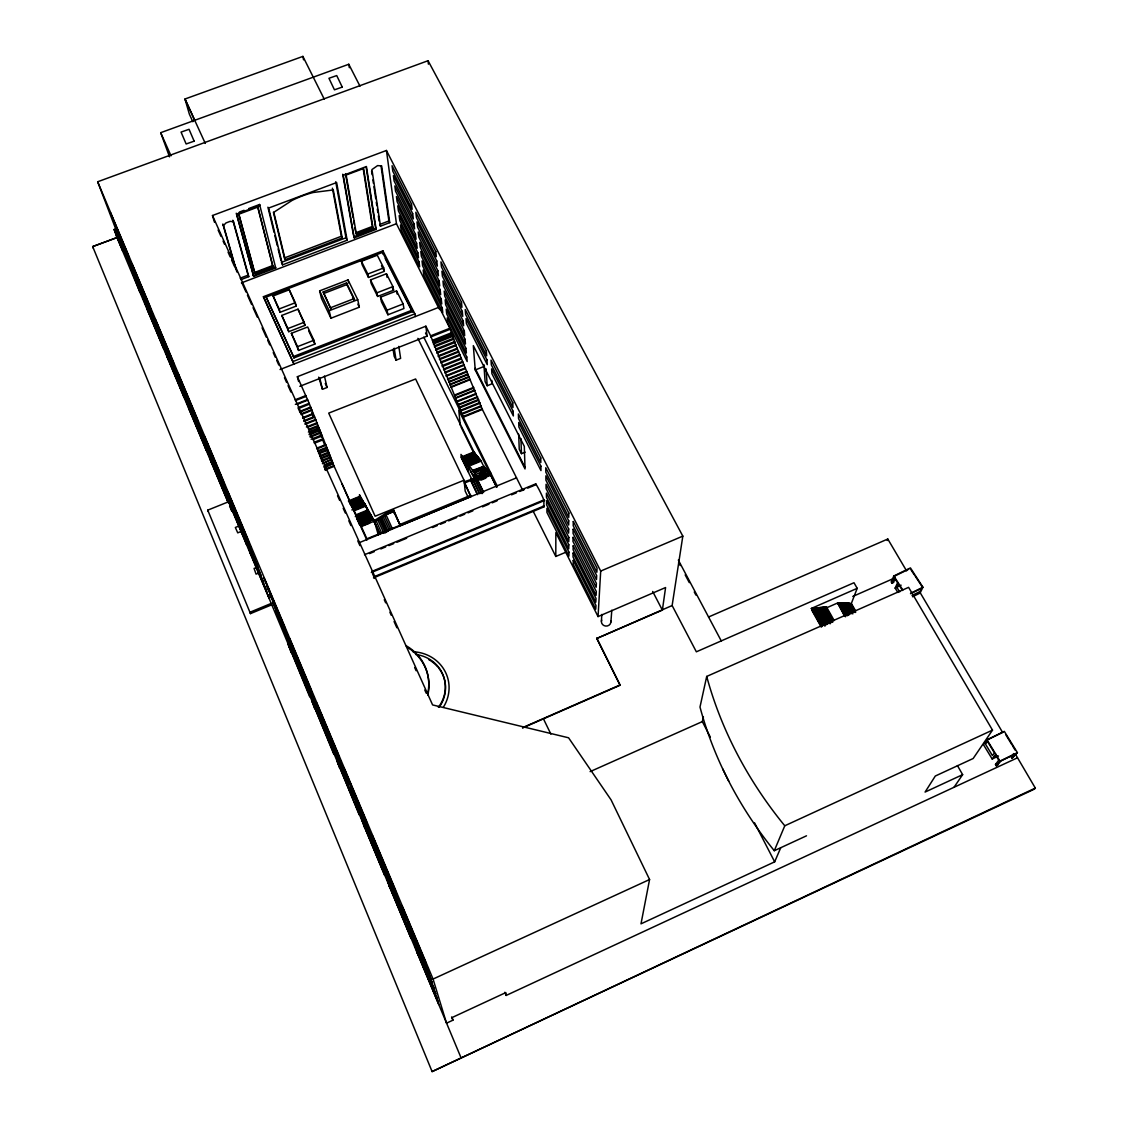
<?xml version="1.0" encoding="UTF-8"?>
<svg xmlns="http://www.w3.org/2000/svg" width="1128" height="1128" viewBox="0 0 1128 1128"><rect width="100%" height="100%" fill="white"/><g stroke="black" fill="none" stroke-linecap="round" stroke-linejoin="round"><path stroke-width="1.5" d="M565.466 552.382L555.794 556.456L555.85 532.642L598.051 616.579L665.591 587.533L662.376 610.121L596.768 638.476L620.132 685.246L522.574 727.983M596.768 638.476L672.133 605.539L682.821 536.124L428.062 60.715L97.671 181.763L139.872 292.11M598.051 616.579L600.702 571.064L386.439 150.475L212.487 215.518L214.475 222.23M601.393 621.204L601.83 614.436M610.897 622.036L611.799 610.206M620.132 685.246L596.797 638.11M212.487 215.518L432.588 704.929L568.582 737.797L611.094 799.893L649.573 879.53L641 923.832L774.668 861.834L780.745 847.72M957.432 765.574L962.635 774.654L925.087 792.067L935.309 776.022L973.154 758.51L992.499 730.126L908.604 587.35L706.706 676.433L699.994 707.044A387.412 336.468 29.8 0 0 774.287 850.709L806.506 835.806M710.372 737.176L702.335 721.596L703.407 716.858M672.133 605.539L696.357 651.815L853.981 582.739L857.195 588.337L811.314 608.471L812.4 608.443L822.495 626.477M812.4 608.443L813.598 608.359L822.848 624.884M822.707 625.293L813.598 608.359M823.976 625.081L814.867 608.161L824.963 626.167M825.259 624.87L816.164 607.95L825.414 624.447M826.471 624.715L817.391 607.78L826.641 624.263M826.683 623.107L818.435 607.696L827.684 624.179M827.881 622.952L819.633 607.541L828.037 622.501M829.094 622.839L820.888 607.372L830.123 623.826M830.335 622.712L822.129 607.273L830.532 622.205M831.562 622.6L823.355 607.174L831.745 622.092M831.83 621.02L824.455 607.118L832.845 622.036M830.349 616.663L825.569 607.033L833.113 620.456M834.184 620.555L826.627 607.16L826.359 607.936L837.639 602.972L845.464 616.776M844.379 615.775L837.639 602.972M845.38 615.761L838.626 602.986L845.577 615.254M846.423 615.747L839.683 602.958L846.635 615.211M847.523 615.747L840.811 602.93L847.762 615.155M847.762 614.168L841.897 602.944L848.834 615.169M848.876 614.125L843.025 602.888L849.088 613.576M850.103 613.59L844.026 602.902L845.055 602.944L851.118 613.618M845.055 602.944L845.972 603.043L852.049 613.702M850.935 612.772L845.972 603.043M848.383 606.765L846.874 603.156L852.937 613.801M852.021 611.305L847.889 603.184L853.092 612.307M852.895 611.376L848.792 603.226L853.981 612.349M854.77 612.433L849.581 603.339L855.644 612.476M854.545 611.531L850.456 603.381M857.195 588.337L851.118 604.058L854.573 610.121M887.2 540.495L887.792 539.029L906.559 570.867M774.287 850.709L784.778 825.781L992.499 730.126M912.524 596.782L920.053 593.088L922.944 587.237L910.437 567.906L893.841 575.985L891.162 581.907L891.98 583.19L893.489 582.457L895.294 578.481M891.98 583.19L894.391 577.874L897.564 582.809L895.124 588.097L897.916 592.468M897.254 585.799L898.269 583.599M236.866 271.989L223.513 225.558L225.967 222.935L230.197 221.342L233.524 221.807L248.766 276.642L240.842 279.673M954.062 787.217L962.635 774.654M1013.705 753.575L1011.21 756.832L1012.084 758.242L1017.4 752.63L1004.329 731.367L986.986 739.771L983.475 744.691L992.203 759.045L998.477 755.986M985.9 742.379L987.874 739.615L1002.764 732.368M992.203 759.045L995.418 754.702L998.745 760.159L995.502 764.474L996.362 765.898L1001.086 760.892L1015.411 753.913L1012.084 758.242M996.292 754.435L994.276 757.156L997.222 755.718M1017.456 757.805L506.19 995.432L504.822 992.273M996.362 765.898L999.986 761.118L1017.4 752.63M1015.736 754.702L1035.321 788.077L1034.489 789.078L432.109 1071.6L92.679 246.581L116.988 237.529L228.223 502.736M374.566 522.179L374.242 520.628L385.734 513.423L393.672 510.039L400.299 525.747L470.94 496.63L464.242 481.726L477.426 477.356L477.764 481.473L476.707 479.315L489.679 473.986L490.736 476.129L490.469 472.336M378.374 535.095L374.482 521.799L385.987 514.692L393.898 511.322L393.672 510.039M895.124 588.097L901.117 585.164M910.832 593.173L922.944 587.237M908.745 569.217L895.068 575.872L892.671 581.174L893.489 582.457M910.479 593.695L921.548 588.308L919.926 591.594L912.044 595.429M995.502 764.474L996.969 763.769L997.829 765.179M1011.21 756.832L1012.789 756.056M1035.321 788.077L432.109 1071.6M506.19 995.432L505.837 992.584L452.159 1017.512L452.92 1020.191L446.519 1023.166L433.053 979.062L97.671 181.763M433.053 979.062L649.573 879.53M590.113 771.622L702.335 721.596M845.746 603.649L846.874 603.156M846.663 603.72L847.889 603.184M847.692 603.706L848.792 603.226M848.58 603.776L849.581 603.339M850.23 603.959L851.344 603.466L855.673 611.038M522.715 727.588L620.174 684.893M813.457 608.782L814.867 608.161M814.726 608.584L816.164 607.95M816.009 608.387L817.391 607.78M817.236 608.232L818.435 607.696M818.293 608.133L819.633 607.541M819.478 607.992L820.888 607.372M820.705 607.893L822.129 607.273M821.945 607.78L823.355 607.174M823.172 607.682L824.455 607.118M824.286 607.597L825.569 607.033M825.315 607.738L826.627 607.16M852.768 596.458L895.181 577.776M837.441 603.522L838.626 602.986M838.442 603.508L839.683 602.958M839.486 603.508L840.811 602.93M840.586 603.522L841.897 602.944M841.7 603.48L843.025 602.888M842.813 603.438L844.026 602.902M708.553 617.002L887.792 539.029M241.011 531.457L237.754 532.867L235.343 527.495L238.727 526.043M600.702 571.064L682.821 536.124M374.087 576.732L543.922 506.007M373.495 577.889L543.936 506.895L543.851 499.93L542.554 496.884A25.084 4.244 67.4 0 0 537.041 485.956L535.758 483.856L364.471 554.736M208.356 511.661L207.749 510.152L228.547 501.763L271.213 603.424L249.937 612.25L250.487 613.618L271.721 604.805M371.958 571.388L543.851 499.93M371.309 572.545L544.641 500.451M392.318 528.454L390.866 529.483L384.549 515.722M359.451 542.596L516.511 477.835M387.877 530.935L385.367 532.783M369.519 553.608L374.355 551.606M380.813 548.941L385.663 546.925M388.892 545.599L393.728 543.583M396.957 542.258L406.644 538.239M432.475 527.551L437.311 525.549M440.54 524.21L445.377 522.208M448.606 520.882L456.685 517.54M459.914 516.201L464.75 514.199M467.979 512.859L472.829 510.857M482.502 506.853L488.96 504.174M492.189 502.834L497.039 500.832M511.562 494.825L516.413 492.823M519.641 491.484L524.478 489.481M527.707 488.142L535.772 484.8L535.758 483.856M480.302 473.379L485.139 471.391M359.31 524.111L372.48 518.203L359.212 523.646L360.029 525.465M487.55 468.599L487.818 472.209L486.69 469.925L473.774 475.226L474.888 477.511L474.817 476.735L487.761 471.433L488.748 473.436L479.047 477.426M476.509 476.848L484.589 473.534M359.917 524.985L373.199 519.529L380.15 534.418M366.896 538.803L400.13 525.239L393.771 511.506L385.987 514.692L392.375 528.778M361.496 524.858L373.199 519.529M477.37 477.426L488.706 472.773L489.749 474.888L475.537 480.782L481.388 492.753M348.411 500.973L359.79 496.348L374.482 521.799L386.044 515.017L385.734 513.423M470.94 496.63L464.384 483.094L470.898 480.415L477.539 494.656L470.954 481.148L473.196 480.232L479.781 493.74L479.724 493.006M362.215 526.198L369.603 523.166M479.118 493.035L473.266 481.05L475.48 480.133L482.065 493.627L481.938 492.09M481.007 480.133L485.872 478.131M400.059 524.435L470.813 495.277M464.101 460.802L476.876 455.599L477.652 457.164L477.581 456.445L464.877 462.381L463.495 460.168L476.242 454.965L476.932 456.361L476.876 455.599M465.779 460.915L475.339 457.009M352.317 507.84L363.963 503.074L365.148 505.274L354.939 509.447M466.47 461.733L476.044 457.827M352.768 508.446L364.429 503.68L364.598 504.456L361.679 505.654M353.952 508.009L358.309 506.232M467.048 461.86L478.244 457.277L479.132 459.082L474.338 461.042M468.712 461.817L478.244 457.277M351.865 509.941L365.007 504.569L365.684 506.077L355.461 510.251M464.806 461.662L466.329 464.313L466.259 463.509L479.076 458.278L480.063 460.28L476.848 461.592M353.854 510.223L365.542 505.443L368.588 511.759L358.337 515.947M466.259 463.509L467.246 465.526L467.161 464.666L479.992 459.42L480.88 461.225L471.25 465.173M472.449 470.39L483.757 466.456L480.824 460.478L467.979 465.737L474.564 479.217M356.081 514.791L367.784 509.983L367.939 510.702L357.703 514.89M355.292 516.624L368.475 511.224L369.956 514.156L356.744 519.571M357.534 517.456L369.265 512.648L357.661 518.02M472.505 471.067L482.149 467.105M356.603 518.965L369.829 513.55L370.576 515.2L360.297 519.416M473.492 472.04L484.772 467.415L485.689 469.29L480.852 471.264M358.676 519.402L370.449 514.579L371.859 517.414L358.605 522.842L371.732 516.807L373.312 520.008M475.156 471.997L484.772 467.415M474.338 473.069L485.632 468.444L486.746 470.728L486.69 469.925M518.683 434.209L519.247 449.296L521.46 453.667L525.126 452.159M357.872 521.221L371.126 515.792L357.999 521.742M351.781 500.212L359.902 496.898L359.437 494.755L374.242 520.628M348.862 501.636L360.241 496.997L361.327 499.098L349.92 503.751M349.299 502.369L360.692 497.73L351.048 502.228M465.159 457.291L474.705 453.4L473.971 451.905L461.253 457.094L468.571 472.124L467.753 463.453L460.985 454.415L461.324 457.756L471.969 479.583M462.903 457.108L472.435 453.216M349.821 503.285L361.228 498.632L362.342 500.832L352.556 504.836M463.509 457.291L474.648 452.737L475.255 453.47L462.579 459.279L461.986 458.588M350.314 504.16L361.834 499.986M350.427 504.639L360.213 500.649M464.158 458.631L473.718 454.739M352.091 504.554L362.243 500.409L363.442 502.764L363.272 501.946L351.64 506.698M351.132 505.993L362.751 501.255L352.712 505.922M466.738 459.519L476.242 454.965M321.649 461.451L330.744 457.785L330.518 456.896L309.128 403.302L297.369 376.71L425.862 326.189L430.642 335.834L463.27 417.205L482.375 409.492L456.036 345.619L449.861 328.262L439.257 307.154L280.04 369.533M459.519 407.109L478.639 399.397M322.453 463.241L331.547 459.575L330.744 457.785M459.589 407.927L478.709 400.228M322.594 463.777L331.547 459.575M324.822 464.75L332.393 461.69L331.674 460.111M460.732 410.211L479.851 402.513M324.949 465.244L332.393 461.69M460.802 410.973L479.908 403.274M323.99 467.105L333.084 463.439L332.52 462.198M325.668 467.119L333.084 463.439M462.015 413.44L481.134 405.727M324.822 469.206L333.902 465.54L334.099 466.343L325.019 470.009M462.085 414.216L481.191 406.503M463.199 416.486L482.319 408.759M316.615 448.239L325.738 444.587M316.799 448.958L325.907 445.306M454.57 395.026L473.704 387.341M454.64 395.731L473.76 388.046M317.687 450.932L326.796 447.266M317.856 451.595L326.965 447.943M455.613 397.719L474.747 390.034M318.505 453.033L327.613 449.367M455.684 398.297L474.803 390.612M483.912 364.598L485.082 381.532L487.211 385.748L492.034 383.802L491.822 380.418M318.716 453.865L327.825 450.213M319.591 455.811L328.699 452.145M457.066 401.117L476.213 393.432M319.788 456.6L328.882 452.948M457.136 401.822L476.27 394.137M320.479 458.137L329.587 454.471M320.676 458.87L329.757 455.219M458.433 404.444L477.567 396.746M458.49 405.037L477.609 397.338M321.424 460.562L330.518 456.896M309.03 429.176L318.166 425.538M309.241 429.994L318.378 426.342M446.152 375.582L465.272 367.954M446.223 376.259L465.342 368.63M308.381 432.08L319.041 427.822M310.129 432.348L319.266 428.71M309.128 434.097L319.774 429.853M447.548 378.938L466.668 371.309M309.298 434.774L319.943 430.515M447.619 379.614L466.724 371.972M475.24 369.97L473.323 345.619L524.308 446.364L525.028 468.952L475.24 369.97L484.462 366.29M310.031 436.395L320.676 432.137M310.242 437.213L320.874 432.955M448.648 381.715L467.782 374.059M448.718 382.293L467.824 374.651M311.159 439.243L321.804 434.985M449.719 384.324L468.839 376.667M312.935 439.624L322.044 435.972M449.776 384.902L468.881 377.245M450.763 386.876L469.868 379.219M314.134 442.289L323.257 438.637M450.819 387.426L469.925 379.784M314.388 443.262L323.496 439.624M300.161 411.988L310.82 407.758M439.412 358.873L458.56 351.273M301.021 413.92L311.695 409.675M439.497 359.62L458.631 352.021M301.204 414.596L311.864 410.366M440.71 362.074L459.857 354.474M302.586 417.656L313.26 413.426M440.808 362.92L459.942 355.306M302.769 418.361L313.429 414.131M303.841 420.744L314.5 416.5M442.162 365.641L461.296 358.027M304.024 421.449L314.684 417.205M442.261 366.572L461.38 358.972M305.011 423.663L315.685 419.404M305.18 424.297L315.84 420.053M443.501 369.082L462.635 361.454M443.586 369.871L462.706 362.243M306.393 426.99L317.053 422.732M444.784 372.296L463.918 364.668M308.099 427.117L317.236 423.479M444.855 372.973L463.975 365.345M432.447 340.303L451.651 332.718M432.588 341.516L451.778 333.944M433.265 342.884L452.455 335.298M433.406 344.012L452.568 336.44M295.226 399.777L305.914 395.561M318.688 377.161L322.439 389.301L327.064 387.468L324.441 376.047M393.108 349.398L394.18 356.279L396.069 360.184L400.623 358.38L398.819 346.366M295.437 400.581L306.111 396.365M434.322 345.887L453.498 338.301M434.435 346.86L453.597 339.274M295.353 404.36L307.549 399.538M435.563 349.13L454.725 341.544M297.045 404.388L307.704 400.172M435.676 350.117L454.824 342.531M436.79 352.373L455.952 344.787M298.455 407.532L309.128 403.302M436.889 353.205L456.036 345.619M298.694 408.435L309.354 404.205M438.2 355.842L457.348 348.242M299.977 411.297L310.651 407.067M438.284 356.589L457.418 349.003M299.837 386.312L427.075 336.144L425.862 326.189M430.642 335.834L449.861 328.262M430.769 336.919L449.959 329.348M293.957 357.943L293.548 356.504L411.917 310.228L382.561 252.376L266.123 297.101L293.957 357.943L412.171 311.695L411.917 310.228M293.238 361.454L414.878 313.824L382.9 250.825L263.402 296.706L293.971 364.076L263.402 296.706M387.919 314.782L387.045 310.228L403.133 303.954L396.548 290.939L380.517 297.172L381.419 301.754L387.919 314.782L403.937 308.522L403.133 303.954M298.567 350.427L297.552 346.648L313.922 340.261L307.676 326.979L291.362 333.324L298.567 350.427L314.895 344.054L313.922 340.261M366.135 167.113L375.638 228.279L353.727 236.795L354.248 237.867L376.16 229.337L366.417 166.507L343.264 175.362L354.248 237.867M330.744 307.676L354.178 298.596L346.493 282.945L323.172 291.94L331.124 309.298L323.172 291.94M330.955 318.223L329.164 310.736L357.731 299.667L348.03 279.927L319.633 290.869L321.466 298.426L330.955 318.223L359.338 307.183L357.731 299.667M377.64 296.438L376.935 292.815L392.925 286.611L386.439 273.766L370.506 279.927L371.225 283.565L377.64 296.438L393.601 290.234L392.925 286.611M288.754 331.688L287.894 328.586L304.179 322.27L298.018 309.171L281.788 315.431L288.754 331.688L304.997 325.386L304.179 322.27M368.475 277.446L367.784 274.034L383.703 267.9L377.288 255.21L361.439 261.301L362.144 264.727L368.475 277.446L384.338 271.326L383.703 267.9M280.054 312.301L279.124 308.973L295.324 302.727L289.233 289.769L273.103 295.973L280.054 312.301L296.213 306.069L295.324 302.727M323.553 293.576L346.86 284.58L346.493 282.945M236.26 213.22L253.673 276.332L275.711 267.928L259.581 204.478L248.696 208.567M241.42 282.888L396.45 223.725L386.439 150.475M285.229 259.68L273.808 212.29L292.025 200.46A60.221 33.431 -24.7 0 1 313.231 192.493L333.268 189.941L342.207 237.966L285.229 259.68L284.425 257.945L341.389 236.26L332.407 188.179M363.202 168.805L372.325 226.46L355.729 232.791L356.392 234.131L372.987 227.8L363.625 168.495L346.155 175.037L356.392 234.131M381.024 165.929L388.906 220.961L379.657 224.486L380.488 226.164L389.738 222.639L381.659 165.943L377.598 165.59L371.944 169.581L380.488 226.164M257.508 206.227L272.581 265.602L254.561 272.468L254.914 273.272L272.948 266.405L257.889 207.058L238.882 214.179L254.914 273.272M240.165 278.179L248.089 275.161L232.819 220.27L233.524 221.807M335.721 181.735L345.972 237.782L281.422 262.387L282.564 264.84L347.156 240.208L336.637 182.539L268.675 208.046L282.564 264.84M253.292 275.514L275.331 267.11L275.711 267.928M239.362 212.05L244.029 210.316M93.37 248.245L92.679 246.581L117.016 237.599L114.125 229.492L117.227 228.364M169.524 156.848L160.698 132.681L348.778 64.254L359.987 86.165M324.3 99.25L302.896 56.4L184.978 99.01L189.349 114.111L192.817 121.711M258.538 573.236L256.056 574.11L254.068 568.441L256.211 567.68M407.236 647.387L409.845 649.122M411.156 649.982L411.946 650.504A49.35 46.304 -19.4 0 1 415.217 653.323M467.753 463.453L477.426 477.356M915.189 576.098L921.943 586.419M910.987 569.781L914.173 574.702M902.527 590.494L898.325 584.008L896.873 587.406L899.735 591.847M893.841 575.985L902.724 589.859M543.301 505.908L543.936 506.895M1012.803 746.242L1015.313 750.331M1005.908 734.934L1011.999 744.931M986.986 739.771L999.986 761.118M919.63 591.763L1002.397 732.072M850.244 605.369L853.713 611.432M850.117 609.811L851.851 612.842M845.69 605.073L850.019 612.687M844.675 605.017L849.877 614.168M829.7 613.886L831.378 616.861M813.062 610.474L821.466 625.49M811.314 608.471L821.41 626.534M811.977 610.502L821.226 627.041M678.337 560.08L721.384 641.141M678.577 562.435L680.226 565.551M685.175 574.871L689.307 582.64M694.256 591.96L695.905 595.062M652.675 591.453L662.376 610.121M754.576 822.876L774.668 861.834M391.98 270.494L393.531 273.568M402.104 290.446L413.003 311.934M385.226 258.58L412.171 311.695M381.504 265.686L383.633 269.916M392.163 287.386L393.601 290.234M475.099 368.278L524.971 467.373M396.45 223.725L438.736 308.029M388.906 220.961L389.738 222.639M482.375 409.492L522.8 490.412M533.008 510.857L555.794 556.456M380.517 297.172L387.045 310.228M361.439 261.301L367.784 274.034M370.506 279.927L376.935 292.815M375.638 228.279L376.16 229.337M425.524 333L427.075 336.144M372.325 226.46L372.987 227.8M345.478 173.656L346.155 175.037M722.738 768.958L728.716 781.098M423.818 337.23L497.124 485.83M343.264 175.362L342.729 174.262L353.431 235.103M496.771 487.282L458.786 410.239L460.28 425.453M496.574 487.211L490.68 475.255L477.68 480.599L483.545 492.584M483.7 465.779L484.814 468.035M477.581 456.445L478.3 457.897M475.255 453.47L476.298 455.613M417.882 338.358L473.971 451.905M461.056 427.033L474.141 453.653M357.858 304.165L359.338 307.183M346.86 284.58L354.53 300.217L354.178 298.596M352.57 297.143L354.107 300.259M483.489 491.879L477.623 479.894L475.48 480.133M474.817 476.735L475.748 478.089M467.161 464.666L468.049 466.484M462.508 458.673L463.495 460.168M345.972 237.782L347.156 240.208M468.162 497.222L465.187 491.075L464.242 481.726M341.389 236.26L342.207 237.966M319.633 290.869L329.164 310.736M550.887 734.145L543.456 718.846M308.663 330.8L314.895 344.054M296.213 306.069L289.233 289.769M304.997 325.386L298.018 309.171M259.581 204.478L259.976 205.338L236.64 214.08L253.673 276.332M291.362 333.324L297.552 346.648M273.103 295.973L279.124 308.973M281.788 315.431L287.894 328.586M266.123 297.101L293.548 356.504M272.581 265.602L272.948 266.405M325.245 383.506L327.064 387.468M382.984 516.356L389.301 530.118M381.56 517.16L387.919 531.147M380.277 517.935L386.636 531.937M379.008 518.725L385.311 532.486M238.882 214.179L238.501 213.347L254.096 270.791M194.735 120.301L184.978 99.01L205.282 143.397M377.654 519.599L383.943 533.375M376.061 520.685L381.743 533.347M374.482 521.799L380.065 534.038M363.272 501.946L364.132 503.849L363.963 503.074M359.79 496.348L362.088 501.678M248.089 275.161L248.766 276.642M327.416 451.383L367.136 539.424M359.917 524.746L341.897 483.616M366.84 540.058L360.607 526.198L374.031 521.347M223.513 225.558L222.822 224.021L235.724 268.831M218.113 230.013L220.961 236.344M223.09 241.082L224.514 244.254M228.067 252.164L230.197 256.916M231.621 260.074L234.469 266.405M241.787 282.62L246.017 292.011M247.427 295.141L251.643 304.532M253.053 307.676L257.269 317.067M262.091 327.825L266.264 337.131M267.66 340.233L269.747 344.886M273.23 352.627L275.331 357.28M276.712 360.382L278.813 365.035M284.467 377.683L286.611 382.462M288.049 385.649L290.911 392.022M298.074 407.969L300.231 412.749M323.976 465.709L326.105 470.461M337.54 495.7L339.655 500.409M343.18 508.263L345.309 512.986M348.834 520.84L350.949 525.549M357.802 540.918L359.902 545.599M372.55 573.743L374.651 578.424M384.267 599.715L385.677 602.831M389.879 612.194L391.275 615.31M394.081 621.542L396.887 627.774M414.667 667.508L416.119 670.723M424.777 689.984L426.215 693.184M393.898 511.252L400.13 525.239M160.698 132.681L171.005 155.819M451.581 1017.005L452.92 1020.191M212.698 459.279L257.692 566.524L208.624 448.338L213.305 460.887M114.125 229.492L119.794 243.14M116.395 235.71L121.302 247.413M229.59 505.978L231.621 510.829M460.901 1057.444L271.213 603.424M207.749 510.152L250.487 613.618M311.765 412.58L313.57 417.106M317.278 426.356L321.677 437.396M322.932 440.54L324.822 445.278M115.183 230.197L116.818 234.469M118.623 234.215L136.756 277.812L114.436 223.288L132.695 267.209M141.691 294.493L139.928 289.882L157.314 331.745L155.608 327.247M148.332 312.075L146.64 307.62L163.757 348.834M121.584 243.549L123.206 247.765M139.731 284.397L158.272 328.967L135.67 273.751L154.353 318.674M162.009 342.898L160.317 338.428L178.083 381.194L176.447 376.851M168.382 359.832L166.747 355.517L184.231 397.592L182.637 393.404M162.686 339.006L181.664 384.634L158.766 328.713L177.9 374.693M184.076 395.477L182.454 391.176L200.615 434.9L199.05 430.727M190.124 411.664L188.559 407.518L206.424 450.523L204.915 446.491M185.26 392.713L204.676 439.398L181.495 382.773L201.066 429.824M205.747 447.097L204.196 442.966L222.766 487.663L221.271 483.658M211.472 462.55L209.963 458.56L228.223 502.496L226.784 498.632M229.111 503.299L227.616 498.731L246.623 544.486L245.227 540.693M229.689 504.822L232.016 511.069M251.318 555.653L249.922 551.888L269.366 598.658L268.041 595.048M271.242 597.896L269.846 594.047L290.925 644.737L289.614 641.085M291.207 652.703L287.908 643.637L309.721 696.836M286.681 638.025L352.359 795.635L284.679 632.456L348.552 785.003M296.199 657.257L294.901 653.662L316.503 705.564L315.29 702.166M314.67 708.624L311.624 700.164L333.719 754.04M119.808 243.028L122.642 251.008M322.777 720.51L321.593 717.168L343.744 770.41L342.658 767.28M339.598 768.069L336.821 760.201L359.226 814.867M361.341 817.927L360.396 815.206L381.955 867.051L381.109 864.527M349.497 784.073L348.439 781.013L371.154 835.608L370.195 832.774M364.4 827.176L363.484 824.54L384.606 875.37M387.482 880.192L386.65 877.725L408.731 930.84L407.998 928.598M376.964 849.412L376.033 846.635L399.326 902.626L398.508 900.116M390.02 888.258L389.216 885.889L410.846 937.918M406.263 919.108L405.46 916.669L429.401 974.183L428.725 972.012M417.304 953.273L416.627 951.2L438.792 1004.526M415.315 946.505L414.611 944.333L437.255 998.802L436.663 996.884M297.369 376.71L298.61 381.504M267.9 207.185L274.048 232.269M274.865 235.625L277.319 245.664M278.137 249.006L281.013 260.709M273.385 212.205L284.425 257.945M319.76 377.894L322.439 389.301M348.03 279.927L348.693 282.959M365.232 503.976L365.684 506.077M302.896 56.4L303.545 59.826M382.9 250.825L383.407 253.617M382.561 252.376L382.843 253.885M386.439 273.766L387.115 277.417M393.771 511.506L394.081 513.198M396.548 290.939L397.112 294.013M345.76 175.348L353.092 217.577M353.684 220.961L354.262 224.345M354.855 227.715L355.447 231.099M414.878 313.824L415.344 316.531M348.778 64.254L349.327 67.708M394.208 348.185L396.069 360.184M371.591 171.287L372.113 174.713M372.903 179.874L373.41 183.3M373.932 186.74L375.751 198.754M376.273 202.18L376.794 205.606M377.316 209.047L377.838 212.473M378.359 215.913L379.135 221.06M439.257 307.154L439.525 309.594M428.062 60.715L428.4 64.183M470.771 479.047L470.954 481.148M470.898 471.715L473.845 476.016L473.774 475.226M473.196 480.232L473.266 481.05M476.707 479.315L476.791 480.218M479.992 459.42L480.063 460.28M479.076 458.278L479.132 459.082M480.824 460.478L480.88 461.225M485.632 468.444L485.689 469.29M488.551 470.602L488.748 473.436M489.679 473.986L489.749 474.888M486.069 368.856L487.211 385.748M520.924 438.637L521.46 453.667M610.826 620.879A4.766 4.456 5.8 0 1 605.764 626.068A4.766 4.456 5.8 0 1 601.661 620.076M784.778 825.781A405.262 348.763 28.8 0 1 706.706 676.433M405.713 645.484A49.42 46.361 -19.3 0 1 427.625 694.228M417.219 655.354A49.35 46.304 -19.4 0 1 427.808 695.2M412.989 651.744A39.269 37.012 -16.8 0 1 443.318 707.312M415.597 654.437A35.743 33.685 -16.8 0 1 438.369 707.284M438.75 668.114A35.701 33.657 -16.8 0 1 439.426 706.875M428.64 659.513A35.701 33.657 -16.8 0 1 437.819 666.972M568.695 528.99L568.611 533.107L546.093 488.593L546.051 484.307L568.695 528.99M568.738 520.854L568.667 525.042L545.924 480.218L545.881 475.847L568.738 520.854M568.836 513.057L568.766 517.329L545.825 472.181L545.783 467.739L568.836 513.057M568.822 544.796L568.738 548.772L546.601 504.851L546.572 500.705L568.822 544.796M568.864 537.506L568.794 541.539L546.46 497.335L546.431 493.119L568.864 537.506M568.977 552.198L568.907 556.104L546.939 512.436L546.911 508.375L568.977 552.198M573.08 537.351L572.982 541.44L596.162 587.251L596.374 583.331L573.08 537.351M573.165 529.258L573.066 533.431L596.472 579.581L596.684 575.59L573.165 529.258M573.306 521.517L573.207 525.761L596.839 572.234L597.05 568.174L573.306 521.517M573.123 553.058L573.024 556.992L595.81 602.183L596.007 598.404L573.123 553.058M573.207 545.811L573.123 549.815L596.092 595.302L596.303 591.467L573.207 545.811M573.264 560.404L573.165 564.268L595.753 609.176L595.965 605.468L573.264 560.404M987.55 741.477L985.505 744.127L992.4 755.548L994.473 752.94L987.55 741.477M464.031 480.232L375.116 516.229L328.713 413.116L415.612 378.98L464.031 480.232M342.249 87.096L334.452 89.817L328.953 78.283L336.722 75.576L342.249 87.096M194.143 141.169L186.134 143.975L181.058 132.089L189.053 129.297L194.143 141.169M435.789 251.53L415.809 212.275L416.429 217.577L436.324 256.719L435.789 251.53M512.775 402.809L491.047 360.1L491.343 364.922L512.972 407.49L512.775 402.809M411.494 203.928L392.065 165.717L392.784 171.16L412.143 209.258L411.494 203.928M461.493 302.262L440.949 261.865L441.471 267.012L461.93 307.281L461.493 302.262M486.351 350.991L465.229 309.481L465.652 314.486L486.676 355.856L486.351 350.991M540.763 457.996L518.386 414.004L518.556 418.643L540.834 462.48L540.763 457.996M412.693 213.643L393.404 175.644L394.123 181.002L413.341 218.874L412.693 213.643M436.79 260.991L416.965 221.948L417.586 227.165L437.326 266.081L436.79 260.991M462.311 311.413L441.922 271.256L442.43 276.318L462.734 316.348L462.311 311.413M486.958 359.86L466.005 318.604L466.414 323.51L487.268 364.626L486.958 359.86M513.169 411.353L491.611 368.898L491.907 373.65L513.353 415.95L513.169 411.353M540.904 466.174L518.711 422.464L518.88 427.033L540.975 470.573L540.904 466.174M413.99 223.739L394.842 185.951L395.547 191.21L414.611 228.885L413.99 223.739M437.89 270.805L418.22 231.987L418.841 237.12L438.425 275.824L437.89 270.805M463.199 320.93L442.98 281.013L443.473 285.99L463.608 325.781L463.199 320.93M415.456 234.145L396.45 196.554L397.141 201.729L416.063 239.207L415.456 234.145M439.173 280.957L419.658 242.351L420.265 247.399L439.694 285.877L439.173 280.957M464.285 330.786L444.221 291.094L444.714 295.987L464.68 335.552L464.285 330.786M416.613 243.225L397.747 205.846L398.424 210.936L417.205 248.216L416.613 243.225M440.16 289.797L420.786 251.403L421.379 256.366L440.667 294.648L440.16 289.797M465.074 339.345L445.165 299.879L445.645 304.701L465.469 344.026L465.074 339.345M417.882 252.827L399.157 215.645L399.834 220.651L418.474 257.734L417.882 252.827M441.259 299.146L422.027 260.963L422.605 265.841L441.753 303.911L441.259 299.146M465.977 348.397L446.223 309.171L446.702 313.894L466.372 353.008L465.977 348.397M419.066 261.95L400.468 224.951L401.131 229.886L419.644 266.772L419.066 261.95M442.261 308.014L423.183 270.043L423.747 274.837L442.754 312.696L442.261 308.014M466.795 356.998L447.181 317.983L447.661 322.636L467.175 361.524L466.795 356.998M126.844 251.826L110.403 212.727L128.803 256.987L126.844 251.826M148.713 303.784L131.779 263.501L150.602 308.776L148.713 303.784M172.513 360.382L155.029 318.829L174.318 365.19L172.513 360.382M195.948 416.091L177.928 373.255L197.668 420.716L195.948 416.091M222.709 479.823L204.083 435.535L224.331 484.194L222.709 479.823M246.891 537.323L227.687 491.653L248.414 541.482L246.891 537.323M283.918 625.377L263.825 577.592L285.299 629.184L283.918 625.377M310.045 687.488L289.304 638.166L311.3 691.027L310.045 687.488M337.906 753.73L316.46 702.744L339.034 756.987L337.906 753.73M365.951 820.409L343.786 767.717L366.952 823.37L365.951 820.409M394.8 889.005L371.887 834.523L395.674 891.642L394.8 889.005M425.637 962.311L401.906 905.897L426.342 964.581L425.637 962.311M225.938 488.551L207.453 444.587L227.532 492.837L225.938 488.551M249.922 545.599L230.873 500.296L251.417 549.674L249.922 545.599M286.639 632.949L266.716 585.559L287.993 636.671L286.639 632.949M312.541 694.524L291.969 645.625L313.767 697.992L312.541 694.524M340.148 760.187L318.9 709.653L341.248 763.374L340.148 760.187M367.925 826.26L345.972 774.034L368.912 829.15L367.925 826.26M396.492 894.194L373.805 840.233L397.338 896.774L396.492 894.194M427.004 966.766L403.528 910.916L427.709 968.994L427.004 966.766M138.871 283.339L122.74 244.959L140.718 288.232L138.871 283.339M160.317 334.339L143.707 294.831L162.094 339.063L160.317 334.339M183.624 389.823L166.507 349.088L185.33 394.363L183.624 389.823M206.551 444.39L188.926 402.442L208.172 448.747L206.551 444.39M292.462 648.924L272.863 602.281L293.745 652.506L292.462 648.924M317.927 709.512L297.707 661.403L319.097 712.84L317.927 709.512M345.055 774.062L324.173 724.387L346.113 777.121L345.055 774.062M372.339 838.978L350.78 787.682L373.269 841.742L372.339 838.978M400.369 905.685L378.106 852.712L401.173 908.139L400.369 905.685M430.29 976.89L407.264 922.084L430.952 979.005L430.29 976.89M143.073 294.408L127.055 256.296L144.892 299.188L143.073 294.408M164.35 345.027L147.881 305.815L166.098 349.652L164.35 345.027M187.474 400.087L170.497 359.663L189.151 404.529L187.474 400.087M210.217 454.217L192.733 412.608L211.81 458.476L210.217 454.217M236.062 515.877L218.028 472.942L237.557 519.909L236.062 515.877M259.454 571.558L240.884 527.34L260.85 575.379L259.454 571.558M295.353 656.975L275.937 610.741L296.608 660.472L295.353 656.975M320.563 716.985L300.541 669.327L321.72 720.228L320.563 716.985M347.424 780.9L326.753 731.72L348.453 783.889L347.424 780.9M374.411 845.154L353.092 794.38L375.328 847.861L374.411 845.154M402.146 911.156L380.122 858.746L402.936 913.567L402.146 911.156M431.728 981.571L408.956 927.385L432.376 983.644L431.728 981.571M147.486 305.942L131.581 268.083L149.263 310.623L147.486 305.942M168.608 356.222L152.252 317.264L170.328 360.748L168.608 356.222M191.563 410.874L174.713 370.745L193.198 415.217L191.563 410.874M214.123 464.609L196.78 423.296L215.674 468.769L214.123 464.609M239.037 523.914L221.13 481.289L240.504 527.876L239.037 523.914M262.246 579.172L243.817 535.292L263.614 582.936L262.246 579.172M376.822 852.091L355.715 801.811L377.725 854.728L376.822 852.091M404.275 917.431L382.477 865.543L405.037 919.771L404.275 917.431M433.533 987.113L411.015 933.49L434.167 989.143L433.533 987.113M151.758 317.179L135.98 279.589L153.507 321.762L151.758 317.179M172.739 367.094L156.496 328.431L174.417 371.521L172.739 367.094M195.496 421.336L178.788 381.518L197.104 425.594L195.496 421.336M217.873 474.634L200.671 433.66L219.396 478.709L217.873 474.634M242.365 532.98L224.627 490.708L243.803 536.843L242.365 532.98M265.362 587.744L247.102 544.26L266.716 591.41L265.362 587.744M379.036 858.549L358.14 808.79L379.91 861.129L379.036 858.549M406.179 923.212L384.634 871.874L406.926 925.496L406.179 923.212M435.126 992.132L412.862 939.102L435.732 994.106L435.126 992.132M158.879 335.947L143.312 298.849L160.557 340.374L158.879 335.947M179.549 385.184L163.546 347.057L181.171 389.456L179.549 385.184M201.982 438.651L185.514 399.397L203.519 442.74L201.982 438.651M224.007 491.159L207.073 450.791L225.473 495.079L224.007 491.159M382.336 868.518L361.848 819.689L383.182 870.999L382.336 868.518M408.942 931.925L387.82 881.588L409.661 934.125L408.942 931.925M437.297 999.478L415.485 947.506L437.875 1001.368L437.297 999.478"/></g></svg>
